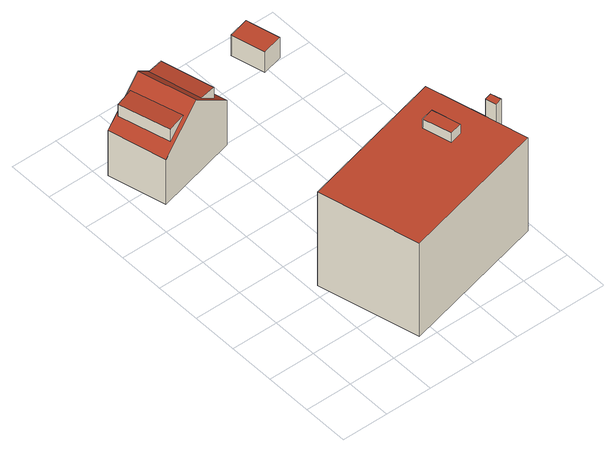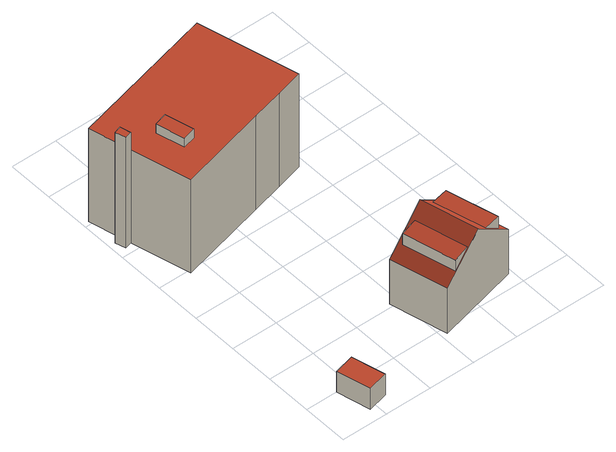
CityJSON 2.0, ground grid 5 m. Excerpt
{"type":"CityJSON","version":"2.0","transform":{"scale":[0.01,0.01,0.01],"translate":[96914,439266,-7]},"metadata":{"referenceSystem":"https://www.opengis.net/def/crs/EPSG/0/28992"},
"CityObjects":{
"building1":{"type":"Building","attributes":{"measuredHeight":9.2,"yearOfConstruction":1963},"address":[{"CountryName":"Nederland","LocalityName":"Rotterdam","ThoroughfareNumber":"12","ThoroughfareName":"Vredeman de Vriesstraat","PostalCode":"3067ZK"}],"children":["building1-1","building1-2"],"geometry":[{"type":"Solid","lod":"2","boundaries":[[[[0,1,2,3]],[[4,5,6,7],[8,9,10,11]],[[12,4,7,13],[14,15,16,17]],[[12,3,2,5,4]],[[0,3,12,13]],[[13,7,6,1,0]],[[6,5,2,1]],[[11,18,19,8]],[[19,18,10,9]],[[8,19,9]],[[11,10,18]],[[20,16,15,21]],[[14,17,20,21]],[[20,17,16]],[[21,15,14]]]],"semantics":{"surfaces":[{"type":"GroundSurface"},{"type":"RoofSurface"},{"type":"WallSurface"}],"values":[[0,1,1,2,2,2,2,1,2,2,2,1,2,2,2]]}}]},
"building1-1":{"type":"BuildingInstallation","parents":["building1"],"geometry":[{"type":"MultiSurface","lod":"2","boundaries":[[[11,18,19,8]],[[8,19,9]],[[11,10,18]],[[19,18,10,9]]],"semantics":{"surfaces":[{"type":"RoofSurface"},{"type":"WallSurface"}],"values":[0,1,1,1]}}]},
"building1-2":{"type":"BuildingInstallation","parents":["building1"],"geometry":[{"type":"MultiSurface","lod":"2","boundaries":[[[20,16,15,21]],[[21,15,14]],[[20,17,16]],[[14,17,20,21]]],"semantics":{"surfaces":[{"type":"RoofSurface"},{"type":"WallSurface"}],"values":[0,1,1,1]}}]},
"building2":{"type":"Building","attributes":{"measuredHeight":13.6,"yearOfConstruction":1964},"address":[{"CountryName":"Nederland","LocalityName":"Rotterdam","ThoroughfareNumber":"24-16","ThoroughfareName":"Vredeman de Vriesstraat","PostalCode":"3067ZK"}],"geometry":[{"type":"Solid","lod":"2","boundaries":[[[[22,23,24,25,26,27,28,29,30,31]],[[32,33,34,35]],[[36,37,38,39,40,41,42,43],[44,45,46,47]],[[48,49,50,51]],[[35,34,45,44]],[[44,47,32,35]],[[47,46,33,32]],[[34,33,46,45]],[[50,49,43,42]],[[25,24,42,41]],[[41,40,26,25]],[[40,39,27,26]],[[28,27,39,38]],[[29,28,38,37]],[[30,29,37,36]],[[31,30,36,43]],[[23,22,48,51]],[[51,50,42,24,23]],[[48,22,31,43,49]]]],"semantics":{"surfaces":[{"type":"GroundSurface"},{"type":"RoofSurface"},{"type":"WallSurface"}],"values":[[0,1,1,1,2,2,2,2,2,2,2,2,2,2,2,2,2,2,2]]}}]},
"building3":{"type":"Building","attributes":{"measuredHeight":2.55,"yearOfConstruction":1963},"address":[{"CountryName":"Nederland","LocalityName":"Rotterdam"}],"geometry":[{"type":"Solid","lod":"2","boundaries":[[[[52,53,54,55]],[[56,57,58,59]],[[55,54,57,56]],[[52,55,56,59]],[[59,58,53,52]],[[58,57,54,53]]]],"semantics":{"surfaces":[{"type":"GroundSurface"},{"type":"RoofSurface"},{"type":"WallSurface"}],"values":[[0,1,2,2,2,2]]}}]}
},
"vertices":[
[1101,2975,106],[209,2751,106],[56,3362,106],[948,3585,106],[501,3473,1026],[56,3362,655],[209,2751,654],[655,2863,1026],[513,2873,917],[324,2823,758],[179,3369,752],[368,3420,911],[948,3585,656],[1101,2975,656],[961,2987,763],[781,2942,912],[643,3496,911],[823,3540,762],[179,3369,894],[324,2823,900],[823,3540,892],[961,2987,894],
[2400,925,86],[2431,809,86],[2355,789,86],[2436,456,86],[852,60,86],[582,1132,86],[871,1205,86],[1213,1291,86],[2167,1531,86],[2326,905,86],[1943,1182,1342],[1808,1147,1345],[1885,848,1346],[2020,883,1343],[2167,1531,1232],[1213,1291,1232],[871,1205,1232],[582,1132,1232],[852,60,1232],[2436,456,1232],[2355,789,1232],[2326,905,1232],[2020,883,1232],[1885,848,1232],[1808,1147,1232],[1943,1182,1232],[2400,925,1446],[2326,905,1446],[2355,789,1446],[2431,809,1446],
[2166,3511,99],[1950,3457,99],[1861,3813,99],[2077,3867,99],[2077,3867,354],[1861,3813,354],[1950,3457,354],[2166,3511,354]
]}
